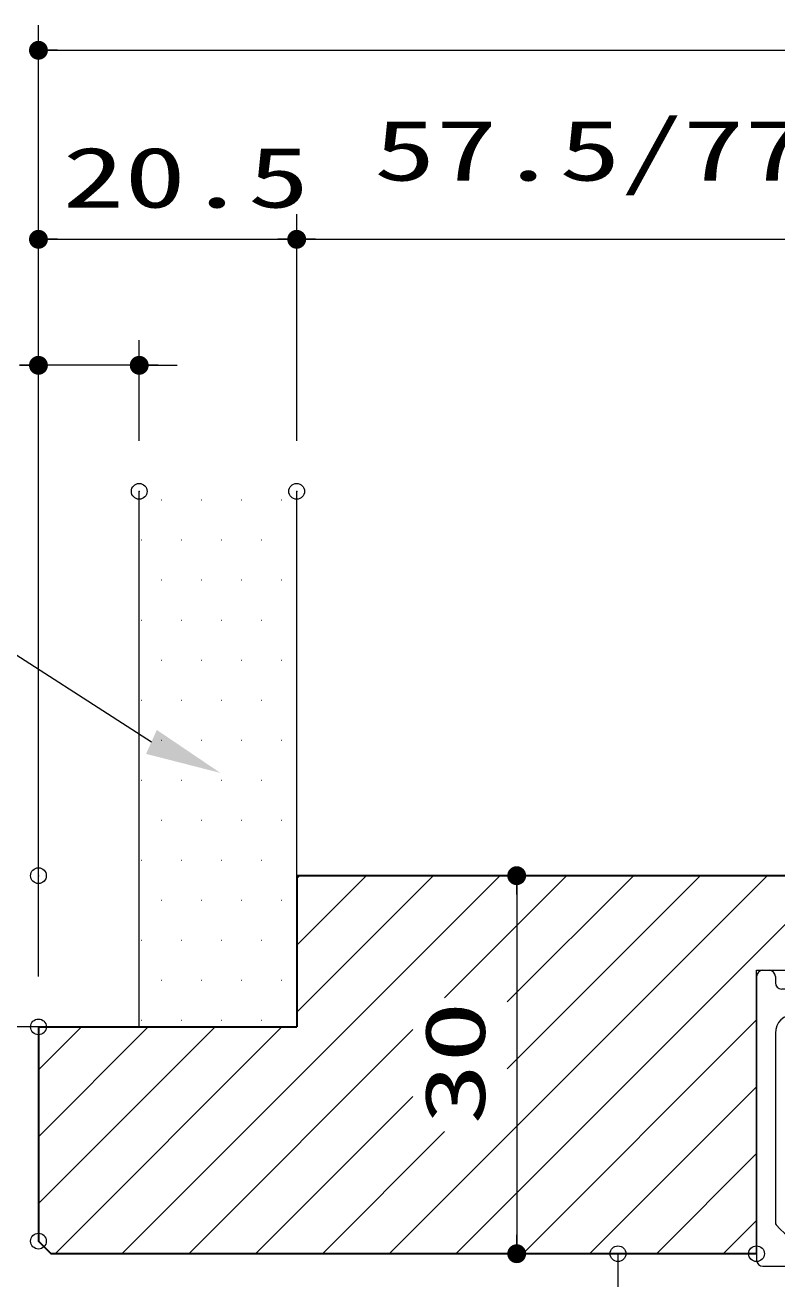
# Model space of a CAD drawing. Units: millimetres, scale not verified, with parts at other scales. Extents: x -1306 to 1306, y -607 to 607.
# Drawn here: x -97.4 to 22, y -68.1 to 130.9 of the extents above; entities that cross this region are included whole.
import ezdxf
from ezdxf.enums import TextEntityAlignment as Align

# ---------------------------------------------------------------- set-up
doc = ezdxf.new("R2010")
doc.units = ezdxf.units.MM
doc.header["$LTSCALE"] = 5
doc.header["$PDMODE"] = 32
doc.header["$PDSIZE"] = 2.5
for name, color, linetype, lineweight in [('0-1_ハッチング', 6, 'Continuous', 9), ('0-2_線(黄)', 2, 'Continuous', 15), ('0-4_線(白)', 7, 'Continuous', 30), ('0-5_寸法線', 3, 'Continuous', 13), ('0-6_0', 3, 'Continuous', 25), ('0-7_DEFPOINTS', 7, 'Continuous', 5), ('0-8_線(水)', 4, 'Continuous', 9)]:
    doc.layers.add(name, color=color, linetype=linetype, lineweight=lineweight)
doc.styles.add('ＭＳ ゴシック', font='')
doc.styles.get('ＭＳ ゴシック').set_extended_font_data('MS Gothic')

# ---------------------------------------------------------------- blocks, each defined once
blk = doc.blocks.new('_DOT')
at = {"layer": '0-6_0'}
blk.add_line((-2.5, 0), (-5, 0), dxfattribs=at)
for points in [[(0, 0), (-2.5, 0), (-2.48, 0.313)], [(0, 0), (-2.48, -0.313), (-2.5, 0)], [(0, 0), (-2.48, 0.313), (-2.421, 0.622)], [(0, 0), (-2.421, -0.622), (-2.48, -0.313)], [(0, 0), (-2.421, 0.622), (-2.324, 0.92)], [(0, 0), (-2.324, -0.92), (-2.421, -0.622)], [(0, 0), (-2.324, 0.92), (-2.191, 1.204)], [(0, 0), (-2.191, -1.204), (-2.324, -0.92)], [(0, 0), (-2.191, 1.204), (-2.023, 1.469)], [(0, 0), (-2.023, -1.469), (-2.191, -1.204)], [(0, 0), (-2.023, 1.469), (-1.822, 1.711)], [(0, 0), (-1.822, -1.711), (-2.023, -1.469)], [(0, 0), (-1.822, 1.711), (-1.594, 1.926)], [(0, 0), (-1.594, -1.926), (-1.822, -1.711)], [(0, 0), (-1.594, 1.926), (-1.34, 2.111)], [(0, 0), (-1.34, -2.111), (-1.594, -1.926)], [(0, 0), (-1.34, 2.111), (-1.064, 2.262)], [(0, 0), (-1.064, -2.262), (-1.34, -2.111)], [(0, 0), (-1.064, 2.262), (-0.773, 2.378)], [(0, 0), (-0.773, -2.378), (-1.064, -2.262)], [(0, 0), (-0.773, 2.378), (-0.468, 2.456)], [(0, 0), (-0.468, -2.456), (-0.773, -2.378)], [(0, 0), (-0.468, 2.456), (-0.157, 2.495)], [(0, 0), (-0.157, -2.495), (-0.468, -2.456)], [(0, 0), (-0.157, 2.495), (0.157, 2.495)], [(0, 0), (0.157, -2.495), (-0.157, -2.495)], [(0, 0), (0.157, 2.495), (0.468, 2.456)], [(0, 0), (0.468, 2.456), (0.773, 2.378)], [(0, 0), (0.773, 2.378), (1.064, 2.262)], [(0, 0), (1.064, 2.262), (1.34, 2.111)], [(0, 0), (1.34, 2.111), (1.594, 1.926)], [(0, 0), (1.594, 1.926), (1.822, 1.711)], [(0, 0), (1.822, 1.711), (2.023, 1.469)], [(0, 0), (2.023, 1.469), (2.191, 1.204)], [(0, 0), (2.191, 1.204), (2.324, 0.92)], [(0, 0), (2.324, 0.92), (2.421, 0.622)], [(0, 0), (2.421, 0.622), (2.48, 0.313)], [(0, 0), (2.48, 0.313), (2.5, 0)], [(0, 0), (0.468, -2.456), (0.157, -2.495)], [(0, 0), (0.773, -2.378), (0.468, -2.456)], [(0, 0), (1.064, -2.262), (0.773, -2.378)], [(0, 0), (1.34, -2.111), (1.064, -2.262)], [(0, 0), (1.594, -1.926), (1.34, -2.111)], [(0, 0), (1.822, -1.711), (1.594, -1.926)], [(0, 0), (2.023, -1.469), (1.822, -1.711)], [(0, 0), (2.191, -1.204), (2.023, -1.469)], [(0, 0), (2.324, -0.92), (2.191, -1.204)], [(0, 0), (2.421, -0.622), (2.324, -0.92)], [(0, 0), (2.48, -0.313), (2.421, -0.622)], [(0, 0), (2.5, 0), (2.48, -0.313)]]:
    blk.add_solid(points, dxfattribs=at)
blk = doc.blocks.new('引戸レール')
at = {"layer": '0-8_線(水)'}
for p, q in [((4187.7, 6145.59), (4187.7, 6033.09)), ((4190.2, 6148.09), (4192.7, 6148.09)), ((4195.2, 6145.59), (4195.2, 6143.09)), ((4230.7, 6143.09), (4230.7, 6145.59)), ((4233.2, 6148.09), (4282.2, 6148.09)), ((4284.7, 6143.09), (4284.7, 6145.59)), ((4320.2, 6143.09), (4320.2, 6145.59)), ((4325.2, 6148.09), (4322.7, 6148.09)), ((4327.7, 6033.09), (4327.7, 6145.59)), ((4228.2, 6140.59), (4197.7, 6140.59)), ((4275.7, 6140.59), (4239.7, 6140.59)), ((4317.7, 6140.59), (4287.2, 6140.59)), ((4238.2, 6132.09), (4238.2, 6139.09)), ((4277.2, 6132.09), (4277.2, 6139.09)), ((4236.7, 6130.59), (4202.7, 6130.59)), ((4312.7, 6130.59), (4278.7, 6130.59)), ((4195.2, 6123.09), (4195.2, 6047.98)), ((4320.2, 6047.98), (4320.2, 6123.09)), ((4230.2, 6035.59), (4230.2, 6040.59)), ((4285.2, 6035.59), (4285.2, 6040.59)), ((4190.2, 6030.59), (4225.2, 6030.59)), ((4325.2, 6030.59), (4290.2, 6030.59))]:
    blk.add_line(p, q, dxfattribs=at)
for centre, radius, start, end in [((4190.2, 6145.59), 2.5, 90, 180), ((4192.7, 6145.59), 2.5, 360, 90), ((4233.2, 6145.59), 2.5, 90, 180), ((4282.2, 6145.59), 2.5, 0, 90), ((4322.7, 6145.59), 2.5, 90, 180), ((4325.2, 6145.59), 2.5, 0, 90), ((4197.7, 6143.09), 2.5, 180, 270), ((4228.2, 6143.09), 2.5, 270, 0), ((4239.7, 6139.09), 1.5, 90, 180), ((4275.7, 6139.09), 1.5, 0, 90), ((4287.2, 6143.09), 2.5, 180, 270), ((4317.7, 6143.09), 2.5, 270, 360), ((4202.7, 6123.09), 7.5, 90, 180), ((4236.7, 6132.09), 1.5, 270, 0), ((4278.7, 6132.09), 1.5, 180, 270), ((4312.7, 6123.09), 7.5, 0, 90), ((4196.7, 6047.98), 1.5, 180, 220.0077), ((4214.7, 6063.09), 25, 220.0077, 301.8908), ((4300.7, 6063.09), 25, 238.1092, 319.9923), ((4318.7, 6047.98), 1.5, 319.9923, 0), ((4228.7, 6040.59), 1.5, 0, 121.8908), ((4286.7, 6040.59), 1.5, 58.1092, 180), ((4225.2, 6035.59), 5, 270, 0), ((4290.2, 6035.59), 5, 180, 270), ((4190.2, 6033.09), 2.5, 180, 270), ((4325.2, 6033.09), 2.5, 270, 0)]:
    blk.add_arc(centre, radius, start, end, dxfattribs=at)

msp = doc.modelspace()

# ---------------------------------------------------------------- linework, layer by layer
at = {"layer": '0-1_ハッチング'}
for p, q in [((-75.722, 55.573), (-75.672, 55.573)), ((-69.372, 55.573), (-69.322, 55.573)), ((-63.022, 55.573), (-62.972, 55.573)), ((-56.672, 55.573), (-56.622, 55.573)), ((-78.897, 49.223), (-78.847, 49.223)), ((-72.547, 49.223), (-72.497, 49.223)), ((-66.197, 49.223), (-66.147, 49.223)), ((-59.847, 49.223), (-59.797, 49.223)), ((-75.722, 42.873), (-75.672, 42.873)), ((-69.372, 42.873), (-69.322, 42.873)), ((-63.022, 42.873), (-62.972, 42.873)), ((-56.672, 42.873), (-56.622, 42.873)), ((-78.897, 36.523), (-78.847, 36.523)), ((-72.547, 36.523), (-72.497, 36.523)), ((-66.197, 36.523), (-66.147, 36.523)), ((-59.847, 36.523), (-59.797, 36.523)), ((-75.722, 30.173), (-75.672, 30.173)), ((-69.372, 30.173), (-69.322, 30.173)), ((-63.022, 30.173), (-62.972, 30.173)), ((-56.672, 30.173), (-56.622, 30.173)), ((-78.897, 23.823), (-78.847, 23.823)), ((-72.547, 23.823), (-72.497, 23.823)), ((-66.197, 23.823), (-66.147, 23.823)), ((-59.847, 23.823), (-59.797, 23.823)), ((-75.722, 17.473), (-75.672, 17.473)), ((-69.372, 17.473), (-69.322, 17.473)), ((-63.022, 17.473), (-62.972, 17.473)), ((-56.672, 17.473), (-56.622, 17.473)), ((-78.897, 11.123), (-78.847, 11.123)), ((-72.547, 11.123), (-72.497, 11.123)), ((-66.197, 11.123), (-66.147, 11.123)), ((-59.847, 11.123), (-59.797, 11.123)), ((-75.722, 4.773), (-75.672, 4.773)), ((-69.372, 4.773), (-69.322, 4.773)), ((-63.022, 4.773), (-62.972, 4.773)), ((-56.672, 4.773), (-56.622, 4.773)), ((-78.897, -1.577), (-78.847, -1.577)), ((-72.547, -1.577), (-72.497, -1.577)), ((-66.197, -1.577), (-66.147, -1.577)), ((-59.847, -1.577), (-59.797, -1.577)), ((-82.012, -64.056), (-22.012, -4.056)), ((-54.261, -4.485), (-53.832, -4.056)), ((-54.261, -15.091), (-43.225, -4.056)), ((-54.261, -25.698), (-32.619, -4.056)), ((-39.586, -64.056), (20.414, -4.056)), ((-30.81, -23.46), (-11.405, -4.056)), ((-28.979, -64.056), (31.021, -4.056)), ((-20.836, -24.092), (-0.799, -4.056)), ((-20.836, -34.699), (9.808, -4.056)), ((-75.722, -7.927), (-75.672, -7.927)), ((-69.372, -7.927), (-69.322, -7.927)), ((-63.022, -7.927), (-62.972, -7.927)), ((-56.672, -7.927), (-56.622, -7.927)), ((-78.897, -14.277), (-78.847, -14.277)), ((-72.547, -14.277), (-72.497, -14.277)), ((-66.197, -14.277), (-66.147, -14.277)), ((-59.847, -14.277), (-59.797, -14.277)), ((-75.722, -20.627), (-75.672, -20.627)), ((-69.372, -20.627), (-69.322, -20.627)), ((-63.022, -20.627), (-62.972, -20.627)), ((-56.672, -20.627), (-56.622, -20.627)), ((-78.897, -26.977), (-78.847, -26.977)), ((-72.547, -26.977), (-72.497, -26.977)), ((-66.197, -26.977), (-66.147, -26.977)), ((-59.847, -26.977), (-59.797, -26.977)), ((-18.372, -64.056), (18.738, -26.945)), ((-95.261, -34.878), (-88.438, -28.056)), ((-95.261, -45.485), (-77.832, -28.056)), ((-95.261, -56.091), (-67.225, -28.056)), ((-92.619, -64.056), (-56.619, -28.056)), ((-71.405, -64.056), (-35.836, -28.486)), ((-7.766, -64.056), (18.738, -37.552)), ((-60.799, -64.056), (-35.836, -39.092)), ((-50.192, -64.056), (-30.787, -44.651)), ((2.841, -64.056), (18.738, -48.159)), ((13.447, -64.056), (18.738, -58.765))]:
    msp.add_line(p, q, dxfattribs=at)
at = {"layer": '0-2_線(黄)'}
for p, q in [((-79.261, -28.056), (-79.261, 56.944)), ((-54.261, -4.056), (-54.261, 56.944)), ((-95.261, -28.056), (-119.261, -28.056))]:
    msp.add_line(p, q, dxfattribs=at)
at = {"layer": '0-4_線(白)'}
for p, q in [((-95.261, -28.056), (-95.261, -62.056)), ((-95.261, -28.056), (-54.261, -28.056)), ((-95.261, -62.056), (-93.261, -64.056)), ((18.739, -64.056), (-93.261, -64.056))]:
    msp.add_line(p, q, dxfattribs=at)
msp.add_lwpolyline([(96.739, -4.056), (-54.261, -4.056), (-54.261, -28.056)], dxfattribs=at)
at = {"layer": '0-5_寸法線'}
for p, q in [((-95.261, -20.056), (-95.261, 130.944)), ((-92.261, 126.944), (113.739, 126.944)), ((-95.261, -20.056), (-95.261, 100.944)), ((-54.261, 64.944), (-54.261, 100.944)), ((-54.261, 64.944), (-54.261, 100.944)), ((-92.261, 96.944), (-57.261, 96.944)), ((-51.261, 96.944), (97.739, 96.944)), ((-95.261, -20.056), (-95.261, 80.944)), ((-79.261, 64.944), (-79.261, 80.944)), ((-79.261, 76.944), (-95.261, 76.944)), ((-76.261, 76.944), (-73.261, 76.944)), ((67.739, -4.056), (-23.336, -4.056)), ((-19.336, -7.056), (-19.336, -61.056)), ((10.739, -64.056), (-23.336, -64.056))]:
    msp.add_line(p, q, dxfattribs=at)
for points in [[(-184.398, 35.076), (-105.162, 35.076), (-77.324, 17.174)], [(18.738, -64.056), (18.738, -19.056), (74.738, -19.056)]]:
    msp.add_lwpolyline(points, dxfattribs=at)
msp.add_solid([(-66.378, 12.255), (-78.178, 15.273), (-76.47, 19.074)], dxfattribs=at)
at = {"layer": '0-7_DEFPOINTS'}
for p in [(-54.261, 96.944), (-79.261, 76.944), (-79.261, 56.944), (-54.261, 56.944), (-95.261, -4.056), (-95.261, -28.056), (-95.261, -62.056), (-19.336, -64.056), (-3.261, -64.056), (-3.261, -64.056), (18.739, -64.056)]:
    msp.add_point(p, dxfattribs=at)
at = {"layer": '0-8_線(水)'}
msp.add_line((-3.261, -64.056), (-3.261, -224.08), dxfattribs=at)

# ---------------------------------------------------------------- block references
at = {"layer": '0-5_寸法線', "xscale": 0.6, "yscale": 0.6}
for p, rotation in [((-95.261, 126.944), 180), ((-95.261, 96.944), 180), ((-54.261, 96.944), 180), ((-79.261, 76.944), 180), ((-19.336, -4.056), 90), ((-19.336, -64.056), 270)]:
    msp.add_blockref('_DOT', p, dxfattribs=dict(at, rotation=rotation))
for p in [(-54.261, 96.944), (-95.261, 76.944)]:
    msp.add_blockref('_DOT', p, dxfattribs=at)
at = {"layer": '0-8_線(水)', "xscale": 0.4, "yscale": 0.4}
msp.add_blockref('引戸レール', (-1656.342, -2478.29), dxfattribs=at)

# ---------------------------------------------------------------- texts
at = {"layer": '0-5_寸法線', "style": 'ＭＳ ゴシック', "width": 1.5}
for s, p in [('57.5/77.5/122.5', (-41.999, 103.38)), ('20.5', (-91.428, 99.094))]:
    msp.add_text(s, height=9.604, dxfattribs=at).set_placement(p, align=Align.BOTTOM_LEFT)
msp.add_text('30', height=9.604, rotation=90, dxfattribs=at).set_placement((-21.485, -43.579), align=Align.BOTTOM_LEFT)

doc.saveas('drawing.dxf')
